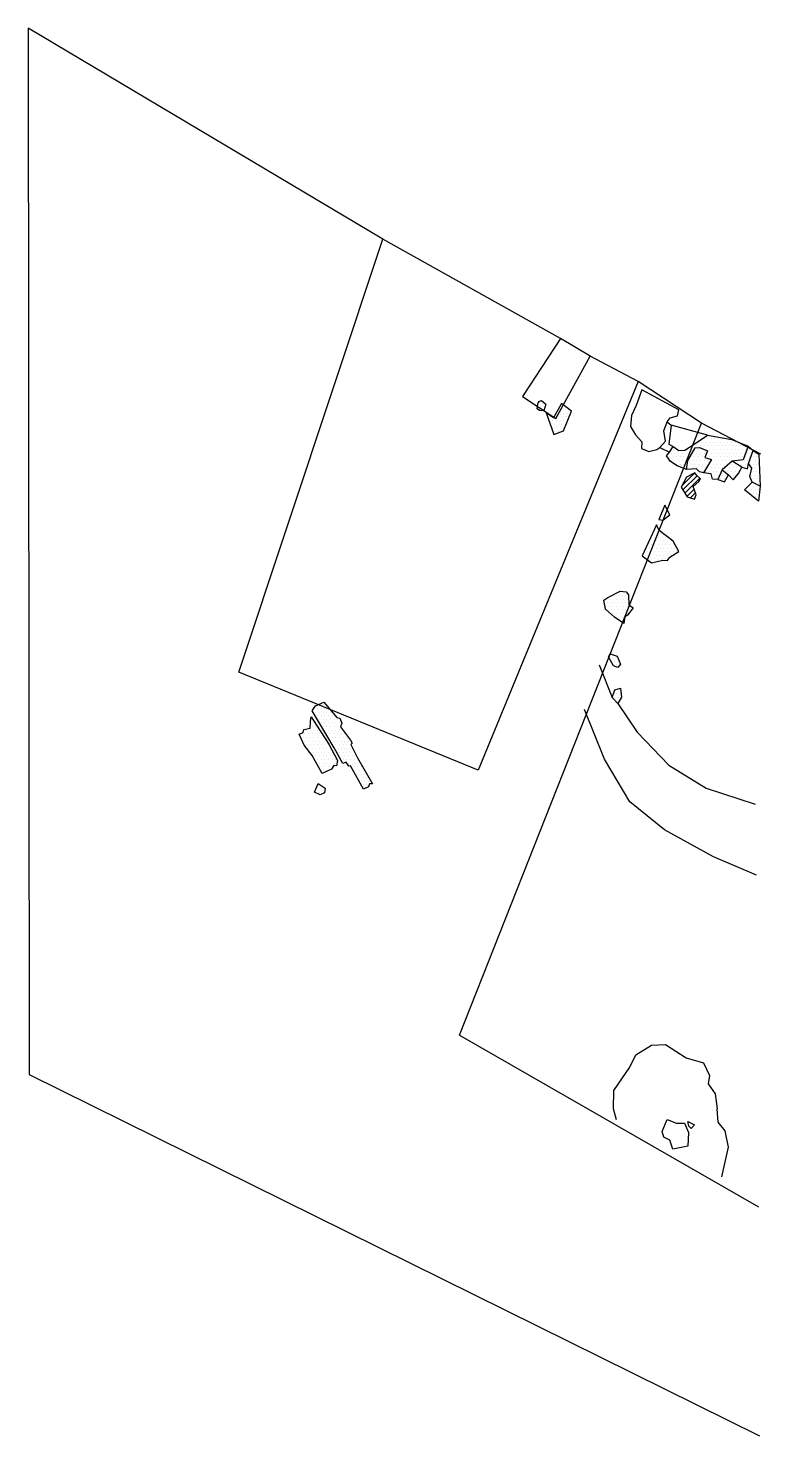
# Model space of a CAD drawing. Header units: metres. Extents: x -15.01 to -12.49, y -15.12 to -10.29.
import ezdxf

# ---------------------------------------------------------------- set-up
doc = ezdxf.new("R2010")
doc.units = ezdxf.units.M
doc.header["$LTSCALE"] = 25
doc.header["$MEASUREMENT"] = 0
doc.linetypes.add('STRICHPUNKTX2', pattern=[2, 1, -0.5, 0, -0.5])
doc.layers.get('0').update_dxf_attribs({"linetype": 'CONTINUOUS'})
for name, color, linetype in [('BEFUND', 1, 'CONTINUOUS'), ('FEUER', 1, 'CONTINUOUS'), ('GRABUNGSGRENZE', 3, 'STRICHPUNKTX2'), ('STEINE', 4, 'CONTINUOUS'), ('STEINESCHRAFF', 4, 'CONTINUOUS')]:
    doc.layers.add(name, color=color, linetype=linetype)

# ---------------------------------------------------------------- blocks, each defined once
blk = doc.blocks.new('*X1')
at = {"color": 0}
for p, q in [((-1325, -1157.5), (-1325, -1157.5)), ((-1325.625, -1158.75), (-1325.625, -1158.75)), ((-1325, -1160), (-1325, -1160)), ((-1324.375, -1158.75), (-1324.375, -1158.75)), ((-1323.75, -1160), (-1323.75, -1160)), ((-1321.25, -1162.5), (-1321.25, -1162.5)), ((-1320, -1162.5), (-1320, -1162.5)), ((-1319.375, -1161.25), (-1319.375, -1161.25)), ((-1318.75, -1160), (-1318.75, -1160)), ((-1318.75, -1162.5), (-1318.75, -1162.5)), ((-1318.125, -1161.25), (-1318.125, -1161.25)), ((-1317.5, -1160), (-1317.5, -1160)), ((-1317.5, -1162.5), (-1317.5, -1162.5)), ((-1316.875, -1158.75), (-1316.875, -1158.75)), ((-1316.875, -1161.25), (-1316.875, -1161.25)), ((-1316.25, -1160), (-1316.25, -1160)), ((-1316.25, -1162.5), (-1316.25, -1162.5)), ((-1315.625, -1161.25), (-1315.625, -1161.25)), ((-1321.875, -1163.75), (-1321.875, -1163.75)), ((-1321.25, -1165), (-1321.25, -1165)), ((-1320.625, -1163.75), (-1320.625, -1163.75)), ((-1320.625, -1166.25), (-1320.625, -1166.25)), ((-1320, -1165), (-1320, -1165)), ((-1320, -1167.5), (-1320, -1167.5)), ((-1319.375, -1163.75), (-1319.375, -1163.75)), ((-1319.375, -1166.25), (-1319.375, -1166.25)), ((-1318.75, -1165), (-1318.75, -1165)), ((-1318.75, -1167.5), (-1318.75, -1167.5)), ((-1318.125, -1163.75), (-1318.125, -1163.75)), ((-1318.125, -1166.25), (-1318.125, -1166.25)), ((-1317.5, -1165), (-1317.5, -1165)), ((-1317.5, -1167.5), (-1317.5, -1167.5)), ((-1316.875, -1163.75), (-1316.875, -1163.75)), ((-1316.875, -1166.25), (-1316.875, -1166.25)), ((-1316.25, -1165), (-1316.25, -1165)), ((-1315.625, -1163.75), (-1315.625, -1163.75)), ((-1272.5, -1172.5), (-1272.5, -1172.5)), ((-1271.25, -1172.5), (-1271.25, -1172.5)), ((-1270.625, -1171.25), (-1270.625, -1171.25)), ((-1270, -1172.5), (-1270, -1172.5)), ((-1269.375, -1171.25), (-1269.375, -1171.25)), ((-1268.75, -1170), (-1268.75, -1170)), ((-1268.75, -1172.5), (-1268.75, -1172.5)), ((-1268.125, -1171.25), (-1268.125, -1171.25)), ((-1267.5, -1170), (-1267.5, -1170)), ((-1267.5, -1172.5), (-1267.5, -1172.5)), ((-1266.875, -1171.25), (-1266.875, -1171.25)), ((-1266.25, -1170), (-1266.25, -1170)), ((-1266.25, -1172.5), (-1266.25, -1172.5)), ((-1265.625, -1171.25), (-1265.625, -1171.25)), ((-1265, -1170), (-1265, -1170)), ((-1265, -1172.5), (-1265, -1172.5)), ((-1264.375, -1171.25), (-1264.375, -1171.25)), ((-1263.75, -1170), (-1263.75, -1170)), ((-1263.75, -1172.5), (-1263.75, -1172.5)), ((-1263.125, -1171.25), (-1263.125, -1171.25)), ((-1262.5, -1170), (-1262.5, -1170)), ((-1262.5, -1172.5), (-1262.5, -1172.5)), ((-1261.875, -1171.25), (-1261.875, -1171.25)), ((-1261.25, -1170), (-1261.25, -1170)), ((-1261.25, -1172.5), (-1261.25, -1172.5)), ((-1260.625, -1171.25), (-1260.625, -1171.25)), ((-1260, -1172.5), (-1260, -1172.5)), ((-1259.375, -1171.25), (-1259.375, -1171.25)), ((-1258.75, -1172.5), (-1258.75, -1172.5)), ((-1258.125, -1171.25), (-1258.125, -1171.25)), ((-1257.5, -1172.5), (-1257.5, -1172.5)), ((-1256.25, -1172.5), (-1256.25, -1172.5)), ((-1255, -1172.5), (-1255, -1172.5)), ((-1280.625, -1176.25), (-1280.625, -1176.25)), ((-1280, -1175), (-1280, -1175)), ((-1280, -1177.5), (-1280, -1177.5)), ((-1279.375, -1173.75), (-1279.375, -1173.75)), ((-1279.375, -1176.25), (-1279.375, -1176.25)), ((-1278.75, -1175), (-1278.75, -1175)), ((-1278.75, -1177.5), (-1278.75, -1177.5)), ((-1278.125, -1173.75), (-1278.125, -1173.75)), ((-1278.125, -1176.25), (-1278.125, -1176.25)), ((-1277.5, -1175), (-1277.5, -1175)), ((-1277.5, -1177.5), (-1277.5, -1177.5)), ((-1276.875, -1176.25), (-1276.875, -1176.25)), ((-1276.25, -1175), (-1276.25, -1175)), ((-1276.25, -1177.5), (-1276.25, -1177.5)), ((-1275.625, -1176.25), (-1275.625, -1176.25)), ((-1275, -1175), (-1275, -1175)), ((-1275, -1177.5), (-1275, -1177.5)), ((-1274.375, -1173.75), (-1274.375, -1173.75)), ((-1274.375, -1176.25), (-1274.375, -1176.25)), ((-1273.75, -1175), (-1273.75, -1175)), ((-1273.75, -1177.5), (-1273.75, -1177.5)), ((-1273.125, -1173.75), (-1273.125, -1173.75)), ((-1273.125, -1176.25), (-1273.125, -1176.25)), ((-1272.5, -1175), (-1272.5, -1175)), ((-1272.5, -1177.5), (-1272.5, -1177.5)), ((-1271.875, -1173.75), (-1271.875, -1173.75)), ((-1271.875, -1176.25), (-1271.875, -1176.25)), ((-1271.25, -1175), (-1271.25, -1175)), ((-1271.25, -1177.5), (-1271.25, -1177.5)), ((-1270.625, -1173.75), (-1270.625, -1173.75)), ((-1270.625, -1176.25), (-1270.625, -1176.25)), ((-1270, -1175), (-1270, -1175)), ((-1270, -1177.5), (-1270, -1177.5)), ((-1269.375, -1173.75), (-1269.375, -1173.75)), ((-1269.375, -1176.25), (-1269.375, -1176.25)), ((-1268.75, -1175), (-1268.75, -1175)), ((-1268.75, -1177.5), (-1268.75, -1177.5)), ((-1268.125, -1173.75), (-1268.125, -1173.75)), ((-1268.125, -1176.25), (-1268.125, -1176.25)), ((-1267.5, -1175), (-1267.5, -1175)), ((-1267.5, -1177.5), (-1267.5, -1177.5)), ((-1266.875, -1173.75), (-1266.875, -1173.75)), ((-1266.875, -1176.25), (-1266.875, -1176.25)), ((-1266.25, -1175), (-1266.25, -1175)), ((-1266.25, -1177.5), (-1266.25, -1177.5)), ((-1265.625, -1173.75), (-1265.625, -1173.75)), ((-1265.625, -1176.25), (-1265.625, -1176.25)), ((-1265, -1175), (-1265, -1175)), ((-1265, -1177.5), (-1265, -1177.5)), ((-1264.375, -1173.75), (-1264.375, -1173.75)), ((-1264.375, -1176.25), (-1264.375, -1176.25)), ((-1263.75, -1175), (-1263.75, -1175)), ((-1263.75, -1177.5), (-1263.75, -1177.5)), ((-1263.125, -1173.75), (-1263.125, -1173.75)), ((-1263.125, -1176.25), (-1263.125, -1176.25)), ((-1262.5, -1175), (-1262.5, -1175)), ((-1262.5, -1177.5), (-1262.5, -1177.5)), ((-1261.875, -1173.75), (-1261.875, -1173.75)), ((-1261.875, -1176.25), (-1261.875, -1176.25)), ((-1261.25, -1175), (-1261.25, -1175)), ((-1261.25, -1177.5), (-1261.25, -1177.5)), ((-1260.625, -1173.75), (-1260.625, -1173.75)), ((-1260.625, -1176.25), (-1260.625, -1176.25)), ((-1260, -1175), (-1260, -1175)), ((-1260, -1177.5), (-1260, -1177.5)), ((-1259.375, -1173.75), (-1259.375, -1173.75)), ((-1259.375, -1176.25), (-1259.375, -1176.25)), ((-1258.75, -1175), (-1258.75, -1175)), ((-1258.75, -1177.5), (-1258.75, -1177.5)), ((-1258.125, -1173.75), (-1258.125, -1173.75)), ((-1258.125, -1176.25), (-1258.125, -1176.25)), ((-1257.5, -1175), (-1257.5, -1175)), ((-1257.5, -1177.5), (-1257.5, -1177.5)), ((-1256.875, -1173.75), (-1256.875, -1173.75)), ((-1256.875, -1176.25), (-1256.875, -1176.25)), ((-1256.25, -1175), (-1256.25, -1175)), ((-1256.25, -1177.5), (-1256.25, -1177.5)), ((-1255.625, -1173.75), (-1255.625, -1173.75)), ((-1255.625, -1176.25), (-1255.625, -1176.25)), ((-1255, -1175), (-1255, -1175)), ((-1255, -1177.5), (-1255, -1177.5)), ((-1254.375, -1173.75), (-1254.375, -1173.75)), ((-1254.375, -1176.25), (-1254.375, -1176.25)), ((-1253.75, -1175), (-1253.75, -1175)), ((-1253.75, -1177.5), (-1253.75, -1177.5)), ((-1253.125, -1173.75), (-1253.125, -1173.75)), ((-1253.125, -1176.25), (-1253.125, -1176.25)), ((-1252.5, -1175), (-1252.5, -1175)), ((-1252.5, -1177.5), (-1252.5, -1177.5)), ((-1251.875, -1176.25), (-1251.875, -1176.25)), ((-1251.25, -1175), (-1251.25, -1175)), ((-1251.25, -1177.5), (-1251.25, -1177.5)), ((-1250.625, -1176.25), (-1250.625, -1176.25)), ((-1250, -1177.5), (-1250, -1177.5)), ((-1278.125, -1178.75), (-1278.125, -1178.75)), ((-1276.875, -1178.75), (-1276.875, -1178.75)), ((-1275.625, -1178.75), (-1275.625, -1178.75)), ((-1275, -1180), (-1275, -1180)), ((-1274.375, -1178.75), (-1274.375, -1178.75)), ((-1273.75, -1180), (-1273.75, -1180)), ((-1273.125, -1178.75), (-1273.125, -1178.75)), ((-1272.5, -1180), (-1272.5, -1180)), ((-1271.875, -1178.75), (-1271.875, -1178.75)), ((-1271.25, -1180), (-1271.25, -1180)), ((-1270.625, -1178.75), (-1270.625, -1178.75)), ((-1270, -1180), (-1270, -1180)), ((-1269.375, -1178.75), (-1269.375, -1178.75)), ((-1269.375, -1181.25), (-1269.375, -1181.25)), ((-1268.75, -1180), (-1268.75, -1180)), ((-1268.125, -1178.75), (-1268.125, -1178.75)), ((-1268.125, -1181.25), (-1268.125, -1181.25)), ((-1267.5, -1180), (-1267.5, -1180)), ((-1266.875, -1178.75), (-1266.875, -1178.75)), ((-1266.875, -1181.25), (-1266.875, -1181.25)), ((-1266.25, -1180), (-1266.25, -1180)), ((-1265.625, -1178.75), (-1265.625, -1178.75)), ((-1265.625, -1181.25), (-1265.625, -1181.25)), ((-1265, -1180), (-1265, -1180)), ((-1265, -1182.5), (-1265, -1182.5)), ((-1264.375, -1178.75), (-1264.375, -1178.75)), ((-1264.375, -1181.25), (-1264.375, -1181.25)), ((-1263.75, -1180), (-1263.75, -1180)), ((-1263.75, -1182.5), (-1263.75, -1182.5)), ((-1263.125, -1178.75), (-1263.125, -1178.75)), ((-1263.125, -1181.25), (-1263.125, -1181.25)), ((-1262.5, -1180), (-1262.5, -1180)), ((-1262.5, -1182.5), (-1262.5, -1182.5)), ((-1261.875, -1178.75), (-1261.875, -1178.75)), ((-1261.875, -1181.25), (-1261.875, -1181.25)), ((-1261.25, -1180), (-1261.25, -1180)), ((-1261.25, -1182.5), (-1261.25, -1182.5)), ((-1260.625, -1178.75), (-1260.625, -1178.75)), ((-1260.625, -1181.25), (-1260.625, -1181.25)), ((-1260, -1180), (-1260, -1180)), ((-1260, -1182.5), (-1260, -1182.5)), ((-1259.375, -1178.75), (-1259.375, -1178.75)), ((-1259.375, -1181.25), (-1259.375, -1181.25)), ((-1258.75, -1180), (-1258.75, -1180)), ((-1258.75, -1182.5), (-1258.75, -1182.5)), ((-1258.125, -1178.75), (-1258.125, -1178.75)), ((-1258.125, -1181.25), (-1258.125, -1181.25)), ((-1257.5, -1180), (-1257.5, -1180)), ((-1257.5, -1182.5), (-1257.5, -1182.5)), ((-1256.875, -1178.75), (-1256.875, -1178.75)), ((-1256.875, -1181.25), (-1256.875, -1181.25)), ((-1256.25, -1180), (-1256.25, -1180)), ((-1255.625, -1178.75), (-1255.625, -1178.75)), ((-1254.375, -1178.75), (-1254.375, -1178.75)), ((-1253.75, -1180), (-1253.75, -1180)), ((-1253.125, -1178.75), (-1253.125, -1178.75)), ((-1252.5, -1182.5), (-1252.5, -1182.5)), ((-1251.875, -1178.75), (-1251.875, -1178.75)), ((-1251.875, -1181.25), (-1251.875, -1181.25)), ((-1251.25, -1180), (-1251.25, -1180)), ((-1251.25, -1182.5), (-1251.25, -1182.5)), ((-1250.625, -1178.75), (-1250.625, -1178.75)), ((-1250.625, -1181.25), (-1250.625, -1181.25)), ((-1250, -1180), (-1250, -1180)), ((-1250, -1182.5), (-1250, -1182.5)), ((-1265.625, -1183.75), (-1265.625, -1183.75)), ((-1264.375, -1183.75), (-1264.375, -1183.75)), ((-1263.125, -1183.75), (-1263.125, -1183.75)), ((-1261.875, -1183.75), (-1261.875, -1183.75)), ((-1253.125, -1186.25), (-1253.125, -1186.25)), ((-1251.875, -1183.75), (-1251.875, -1183.75)), ((-1251.875, -1186.25), (-1251.875, -1186.25)), ((-1251.25, -1185), (-1251.25, -1185)), ((-1250.625, -1183.75), (-1250.625, -1183.75)), ((-1250.625, -1186.25), (-1250.625, -1186.25)), ((-1250, -1185), (-1250, -1185)), ((-1253.75, -1187.5), (-1253.75, -1187.5)), ((-1253.125, -1188.75), (-1253.125, -1188.75)), ((-1252.5, -1187.5), (-1252.5, -1187.5)), ((-1251.875, -1188.75), (-1251.875, -1188.75)), ((-1251.25, -1187.5), (-1251.25, -1187.5)), ((-1251.25, -1190), (-1251.25, -1190)), ((-1250.625, -1188.75), (-1250.625, -1188.75)), ((-1250, -1187.5), (-1250, -1187.5)), ((-1250, -1190), (-1250, -1190)), ((-1283.125, -1196.25), (-1283.125, -1196.25)), ((-1282.5, -1195), (-1282.5, -1195)), ((-1281.875, -1193.75), (-1281.875, -1193.75)), ((-1281.875, -1196.25), (-1281.875, -1196.25)), ((-1281.25, -1195), (-1281.25, -1195)), ((-1280.625, -1196.25), (-1280.625, -1196.25)), ((-1285.625, -1201.25), (-1285.625, -1201.25)), ((-1285, -1200), (-1285, -1200)), ((-1284.375, -1201.25), (-1284.375, -1201.25)), ((-1283.75, -1197.5), (-1283.75, -1197.5)), ((-1282.5, -1197.5), (-1282.5, -1197.5)), ((-1288.125, -1206.25), (-1288.125, -1206.25)), ((-1287.5, -1205), (-1287.5, -1205)), ((-1286.875, -1203.75), (-1286.875, -1203.75)), ((-1286.875, -1206.25), (-1286.875, -1206.25)), ((-1286.25, -1202.5), (-1286.25, -1202.5)), ((-1286.25, -1205), (-1286.25, -1205)), ((-1285.625, -1203.75), (-1285.625, -1203.75)), ((-1285.625, -1206.25), (-1285.625, -1206.25)), ((-1285, -1202.5), (-1285, -1202.5)), ((-1285, -1205), (-1285, -1205)), ((-1284.375, -1203.75), (-1284.375, -1203.75)), ((-1284.375, -1206.25), (-1284.375, -1206.25)), ((-1283.75, -1202.5), (-1283.75, -1202.5)), ((-1283.75, -1205), (-1283.75, -1205)), ((-1283.125, -1203.75), (-1283.125, -1203.75)), ((-1283.125, -1206.25), (-1283.125, -1206.25)), ((-1282.5, -1205), (-1282.5, -1205)), ((-1281.875, -1203.75), (-1281.875, -1203.75)), ((-1281.875, -1206.25), (-1281.875, -1206.25)), ((-1281.25, -1205), (-1281.25, -1205)), ((-1280.625, -1206.25), (-1280.625, -1206.25)), ((-1280, -1205), (-1280, -1205)), ((-1279.375, -1206.25), (-1279.375, -1206.25)), ((-1288.75, -1210), (-1288.75, -1210)), ((-1288.125, -1208.75), (-1288.125, -1208.75)), ((-1288.125, -1211.25), (-1288.125, -1211.25)), ((-1287.5, -1207.5), (-1287.5, -1207.5)), ((-1287.5, -1210), (-1287.5, -1210)), ((-1286.875, -1208.75), (-1286.875, -1208.75)), ((-1286.875, -1211.25), (-1286.875, -1211.25)), ((-1286.25, -1207.5), (-1286.25, -1207.5)), ((-1286.25, -1210), (-1286.25, -1210)), ((-1285.625, -1208.75), (-1285.625, -1208.75)), ((-1285.625, -1211.25), (-1285.625, -1211.25)), ((-1285, -1207.5), (-1285, -1207.5)), ((-1285, -1210), (-1285, -1210)), ((-1284.375, -1208.75), (-1284.375, -1208.75)), ((-1284.375, -1211.25), (-1284.375, -1211.25)), ((-1283.75, -1207.5), (-1283.75, -1207.5)), ((-1283.75, -1210), (-1283.75, -1210)), ((-1283.125, -1208.75), (-1283.125, -1208.75)), ((-1283.125, -1211.25), (-1283.125, -1211.25)), ((-1282.5, -1207.5), (-1282.5, -1207.5)), ((-1282.5, -1210), (-1282.5, -1210)), ((-1281.875, -1208.75), (-1281.875, -1208.75)), ((-1281.875, -1211.25), (-1281.875, -1211.25)), ((-1281.25, -1207.5), (-1281.25, -1207.5)), ((-1281.25, -1210), (-1281.25, -1210)), ((-1280.625, -1208.75), (-1280.625, -1208.75)), ((-1280, -1207.5), (-1280, -1207.5)), ((-1280, -1210), (-1280, -1210)), ((-1279.375, -1208.75), (-1279.375, -1208.75)), ((-1278.75, -1207.5), (-1278.75, -1207.5)), ((-1278.125, -1208.75), (-1278.125, -1208.75)), ((-1286.25, -1212.5), (-1286.25, -1212.5)), ((-1302.5, -1225), (-1302.5, -1225)), ((-1301.25, -1225), (-1301.25, -1225)), ((-1300, -1225), (-1300, -1225)), ((-1299.375, -1223.75), (-1299.375, -1223.75)), ((-1298.75, -1225), (-1298.75, -1225)), ((-1298.125, -1223.75), (-1298.125, -1223.75)), ((-1297.5, -1222.5), (-1297.5, -1222.5)), ((-1297.5, -1225), (-1297.5, -1225)), ((-1296.875, -1223.75), (-1296.875, -1223.75)), ((-1296.25, -1222.5), (-1296.25, -1222.5)), ((-1296.25, -1225), (-1296.25, -1225)), ((-1295.625, -1223.75), (-1295.625, -1223.75)), ((-1295, -1225), (-1295, -1225)), ((-1302.5, -1227.5), (-1302.5, -1227.5)), ((-1301.875, -1226.25), (-1301.875, -1226.25)), ((-1301.875, -1228.75), (-1301.875, -1228.75)), ((-1301.25, -1227.5), (-1301.25, -1227.5)), ((-1300.625, -1226.25), (-1300.625, -1226.25)), ((-1300.625, -1228.75), (-1300.625, -1228.75)), ((-1300, -1227.5), (-1300, -1227.5)), ((-1300, -1230), (-1300, -1230)), ((-1299.375, -1226.25), (-1299.375, -1226.25)), ((-1299.375, -1228.75), (-1299.375, -1228.75)), ((-1298.75, -1227.5), (-1298.75, -1227.5)), ((-1298.75, -1230), (-1298.75, -1230)), ((-1298.125, -1226.25), (-1298.125, -1226.25)), ((-1298.125, -1228.75), (-1298.125, -1228.75)), ((-1297.5, -1227.5), (-1297.5, -1227.5)), ((-1297.5, -1230), (-1297.5, -1230)), ((-1296.875, -1226.25), (-1296.875, -1226.25)), ((-1296.875, -1228.75), (-1296.875, -1228.75)), ((-1296.25, -1227.5), (-1296.25, -1227.5)), ((-1296.25, -1230), (-1296.25, -1230)), ((-1295.625, -1226.25), (-1295.625, -1226.25)), ((-1295.625, -1228.75), (-1295.625, -1228.75)), ((-1295, -1227.5), (-1295, -1227.5)), ((-1295, -1230), (-1295, -1230)), ((-1294.375, -1228.75), (-1294.375, -1228.75)), ((-1299.375, -1231.25), (-1299.375, -1231.25)), ((-1298.125, -1231.25), (-1298.125, -1231.25)), ((-1297.5, -1232.5), (-1297.5, -1232.5)), ((-1296.875, -1231.25), (-1296.875, -1231.25)), ((-1296.25, -1232.5), (-1296.25, -1232.5)), ((-1301.25, -1245), (-1301.25, -1245)), ((-1300, -1245), (-1300, -1245)), ((-1298.75, -1245), (-1298.75, -1245)), ((-1300.625, -1246.25), (-1300.625, -1246.25)), ((-1300, -1247.5), (-1300, -1247.5)), ((-1299.375, -1246.25), (-1299.375, -1246.25)), ((-1298.75, -1247.5), (-1298.75, -1247.5)), ((-1298.125, -1246.25), (-1298.125, -1246.25)), ((-1299.375, -1258.75), (-1299.375, -1258.75)), ((-1298.75, -1257.5), (-1298.75, -1257.5)), ((-1298.125, -1256.25), (-1298.125, -1256.25)), ((-1298.125, -1258.75), (-1298.125, -1258.75)), ((-1297.5, -1257.5), (-1297.5, -1257.5)), ((-1402.5, -1262.5), (-1402.5, -1262.5)), ((-1401.875, -1263.75), (-1401.875, -1263.75)), ((-1401.25, -1262.5), (-1401.25, -1262.5)), ((-1400.625, -1261.25), (-1400.625, -1261.25)), ((-1400.625, -1263.75), (-1400.625, -1263.75)), ((-1400, -1262.5), (-1400, -1262.5)), ((-1399.375, -1261.25), (-1399.375, -1261.25)), ((-1399.375, -1263.75), (-1399.375, -1263.75)), ((-1398.75, -1262.5), (-1398.75, -1262.5)), ((-1398.125, -1263.75), (-1398.125, -1263.75)), ((-1397.5, -1262.5), (-1397.5, -1262.5)), ((-1396.875, -1263.75), (-1396.875, -1263.75)), ((-1298.75, -1260), (-1298.75, -1260)), ((-1403.125, -1266.25), (-1403.125, -1266.25)), ((-1403.125, -1268.75), (-1403.125, -1268.75)), ((-1402.5, -1267.5), (-1402.5, -1267.5)), ((-1401.875, -1268.75), (-1401.875, -1268.75)), ((-1401.25, -1265), (-1401.25, -1265)), ((-1400.625, -1266.25), (-1400.625, -1266.25)), ((-1400, -1265), (-1400, -1265)), ((-1400, -1267.5), (-1400, -1267.5)), ((-1399.375, -1266.25), (-1399.375, -1266.25)), ((-1399.375, -1268.75), (-1399.375, -1268.75)), ((-1398.75, -1265), (-1398.75, -1265)), ((-1398.75, -1267.5), (-1398.75, -1267.5)), ((-1398.125, -1266.25), (-1398.125, -1266.25)), ((-1398.125, -1268.75), (-1398.125, -1268.75)), ((-1397.5, -1265), (-1397.5, -1265)), ((-1397.5, -1267.5), (-1397.5, -1267.5)), ((-1396.875, -1266.25), (-1396.875, -1266.25)), ((-1396.875, -1268.75), (-1396.875, -1268.75)), ((-1396.25, -1265), (-1396.25, -1265)), ((-1396.25, -1267.5), (-1396.25, -1267.5)), ((-1395.625, -1266.25), (-1395.625, -1266.25)), ((-1395.625, -1268.75), (-1395.625, -1268.75)), ((-1395, -1267.5), (-1395, -1267.5)), ((-1394.375, -1266.25), (-1394.375, -1266.25)), ((-1394.375, -1268.75), (-1394.375, -1268.75)), ((-1393.75, -1267.5), (-1393.75, -1267.5)), ((-1406.875, -1271.25), (-1406.875, -1271.25)), ((-1406.25, -1272.5), (-1406.25, -1272.5)), ((-1405.625, -1271.25), (-1405.625, -1271.25)), ((-1405.625, -1273.75), (-1405.625, -1273.75)), ((-1405, -1270), (-1405, -1270)), ((-1405, -1272.5), (-1405, -1272.5)), ((-1404.375, -1271.25), (-1404.375, -1271.25)), ((-1404.375, -1273.75), (-1404.375, -1273.75)), ((-1403.75, -1270), (-1403.75, -1270)), ((-1403.75, -1272.5), (-1403.75, -1272.5)), ((-1403.125, -1271.25), (-1403.125, -1271.25)), ((-1403.125, -1273.75), (-1403.125, -1273.75)), ((-1402.5, -1270), (-1402.5, -1270)), ((-1402.5, -1272.5), (-1402.5, -1272.5)), ((-1401.875, -1271.25), (-1401.875, -1271.25)), ((-1401.875, -1273.75), (-1401.875, -1273.75)), ((-1401.25, -1270), (-1401.25, -1270)), ((-1401.25, -1272.5), (-1401.25, -1272.5)), ((-1400.625, -1271.25), (-1400.625, -1271.25)), ((-1400.625, -1273.75), (-1400.625, -1273.75)), ((-1400, -1272.5), (-1400, -1272.5)), ((-1399.375, -1273.75), (-1399.375, -1273.75)), ((-1398.75, -1270), (-1398.75, -1270)), ((-1398.125, -1271.25), (-1398.125, -1271.25)), ((-1398.125, -1273.75), (-1398.125, -1273.75)), ((-1397.5, -1270), (-1397.5, -1270)), ((-1397.5, -1272.5), (-1397.5, -1272.5)), ((-1396.875, -1271.25), (-1396.875, -1271.25)), ((-1396.875, -1273.75), (-1396.875, -1273.75)), ((-1396.25, -1270), (-1396.25, -1270)), ((-1396.25, -1272.5), (-1396.25, -1272.5)), ((-1395.625, -1271.25), (-1395.625, -1271.25)), ((-1395.625, -1273.75), (-1395.625, -1273.75)), ((-1395, -1270), (-1395, -1270)), ((-1395, -1272.5), (-1395, -1272.5)), ((-1394.375, -1271.25), (-1394.375, -1271.25)), ((-1394.375, -1273.75), (-1394.375, -1273.75)), ((-1393.75, -1270), (-1393.75, -1270)), ((-1393.75, -1272.5), (-1393.75, -1272.5)), ((-1393.125, -1271.25), (-1393.125, -1271.25)), ((-1393.125, -1273.75), (-1393.125, -1273.75)), ((-1392.5, -1272.5), (-1392.5, -1272.5)), ((-1391.875, -1271.25), (-1391.875, -1271.25)), ((-1391.875, -1273.75), (-1391.875, -1273.75)), ((-1391.25, -1272.5), (-1391.25, -1272.5)), ((-1390.625, -1273.75), (-1390.625, -1273.75)), ((-1405, -1275), (-1405, -1275)), ((-1404.375, -1276.25), (-1404.375, -1276.25)), ((-1403.75, -1275), (-1403.75, -1275)), ((-1403.75, -1277.5), (-1403.75, -1277.5)), ((-1403.125, -1276.25), (-1403.125, -1276.25)), ((-1402.5, -1275), (-1402.5, -1275)), ((-1402.5, -1277.5), (-1402.5, -1277.5)), ((-1401.875, -1276.25), (-1401.875, -1276.25)), ((-1401.875, -1278.75), (-1401.875, -1278.75)), ((-1401.25, -1275), (-1401.25, -1275)), ((-1401.25, -1277.5), (-1401.25, -1277.5)), ((-1400.625, -1276.25), (-1400.625, -1276.25)), ((-1400.625, -1278.75), (-1400.625, -1278.75)), ((-1400, -1275), (-1400, -1275)), ((-1400, -1277.5), (-1400, -1277.5)), ((-1399.375, -1276.25), (-1399.375, -1276.25)), ((-1399.375, -1278.75), (-1399.375, -1278.75)), ((-1398.75, -1275), (-1398.75, -1275)), ((-1398.75, -1277.5), (-1398.75, -1277.5)), ((-1398.125, -1276.25), (-1398.125, -1276.25)), ((-1398.125, -1278.75), (-1398.125, -1278.75)), ((-1397.5, -1275), (-1397.5, -1275)), ((-1397.5, -1277.5), (-1397.5, -1277.5)), ((-1396.875, -1276.25), (-1396.875, -1276.25)), ((-1396.875, -1278.75), (-1396.875, -1278.75)), ((-1396.25, -1277.5), (-1396.25, -1277.5)), ((-1395.625, -1278.75), (-1395.625, -1278.75)), ((-1395, -1275), (-1395, -1275)), ((-1394.375, -1276.25), (-1394.375, -1276.25)), ((-1393.75, -1275), (-1393.75, -1275)), ((-1393.75, -1277.5), (-1393.75, -1277.5)), ((-1393.125, -1276.25), (-1393.125, -1276.25)), ((-1393.125, -1278.75), (-1393.125, -1278.75)), ((-1392.5, -1275), (-1392.5, -1275)), ((-1392.5, -1277.5), (-1392.5, -1277.5)), ((-1391.875, -1276.25), (-1391.875, -1276.25)), ((-1391.875, -1278.75), (-1391.875, -1278.75)), ((-1391.25, -1275), (-1391.25, -1275)), ((-1391.25, -1277.5), (-1391.25, -1277.5)), ((-1390.625, -1276.25), (-1390.625, -1276.25)), ((-1390.625, -1278.75), (-1390.625, -1278.75)), ((-1390, -1275), (-1390, -1275)), ((-1390, -1277.5), (-1390, -1277.5)), ((-1389.375, -1276.25), (-1389.375, -1276.25)), ((-1389.375, -1278.75), (-1389.375, -1278.75)), ((-1388.75, -1277.5), (-1388.75, -1277.5)), ((-1388.125, -1278.75), (-1388.125, -1278.75)), ((-1401.25, -1280), (-1401.25, -1280)), ((-1400.625, -1281.25), (-1400.625, -1281.25)), ((-1400, -1280), (-1400, -1280)), ((-1400, -1282.5), (-1400, -1282.5)), ((-1399.375, -1281.25), (-1399.375, -1281.25)), ((-1399.375, -1283.75), (-1399.375, -1283.75)), ((-1398.75, -1280), (-1398.75, -1280)), ((-1398.75, -1282.5), (-1398.75, -1282.5)), ((-1398.125, -1281.25), (-1398.125, -1281.25)), ((-1398.125, -1283.75), (-1398.125, -1283.75)), ((-1397.5, -1280), (-1397.5, -1280)), ((-1397.5, -1282.5), (-1397.5, -1282.5)), ((-1396.875, -1281.25), (-1396.875, -1281.25)), ((-1396.25, -1280), (-1396.25, -1280)), ((-1396.25, -1282.5), (-1396.25, -1282.5)), ((-1395.625, -1281.25), (-1395.625, -1281.25)), ((-1395, -1280), (-1395, -1280)), ((-1392.5, -1280), (-1392.5, -1280)), ((-1391.25, -1280), (-1391.25, -1280)), ((-1390.625, -1281.25), (-1390.625, -1281.25)), ((-1390, -1280), (-1390, -1280)), ((-1389.375, -1281.25), (-1389.375, -1281.25)), ((-1388.75, -1280), (-1388.75, -1280)), ((-1388.75, -1282.5), (-1388.75, -1282.5)), ((-1388.125, -1281.25), (-1388.125, -1281.25)), ((-1388.125, -1283.75), (-1388.125, -1283.75)), ((-1387.5, -1280), (-1387.5, -1280)), ((-1387.5, -1282.5), (-1387.5, -1282.5)), ((-1386.875, -1281.25), (-1386.875, -1281.25)), ((-1386.875, -1283.75), (-1386.875, -1283.75)), ((-1386.25, -1282.5), (-1386.25, -1282.5)), ((-1385.625, -1283.75), (-1385.625, -1283.75)), ((-1400.625, -1288.75), (-1400.625, -1288.75)), ((-1387.5, -1285), (-1387.5, -1285)), ((-1386.875, -1286.25), (-1386.875, -1286.25)), ((-1386.25, -1285), (-1386.25, -1285)), ((-1386.25, -1287.5), (-1386.25, -1287.5)), ((-1385.625, -1286.25), (-1385.625, -1286.25)), ((-1385.625, -1288.75), (-1385.625, -1288.75)), ((-1385, -1285), (-1385, -1285)), ((-1385, -1287.5), (-1385, -1287.5)), ((-1384.375, -1286.25), (-1384.375, -1286.25)), ((-1384.375, -1288.75), (-1384.375, -1288.75)), ((-1383.75, -1287.5), (-1383.75, -1287.5)), ((-1401.875, -1291.25), (-1401.875, -1291.25)), ((-1401.25, -1290), (-1401.25, -1290)), ((-1400.625, -1291.25), (-1400.625, -1291.25)), ((-1400, -1290), (-1400, -1290)), ((-1399.375, -1291.25), (-1399.375, -1291.25)), ((-1398.75, -1290), (-1398.75, -1290))]:
    blk.add_line(p, q, dxfattribs=at)
blk = doc.blocks.new('*X2')
at = {"color": 0}
for p, q in [((-1276.26, -1186.1), (-1271.92, -1181.77)), ((-1275.98, -1187.59), (-1271.15, -1182.76)), ((-1275.31, -1188.69), (-1270.18, -1183.56)), ((-1274.64, -1189.79), (-1272.13, -1187.28)), ((-1273.39, -1190.3), (-1271.67, -1188.59)), ((-1272.05, -1190.73), (-1271.99, -1190.68))]:
    blk.add_line(p, q, dxfattribs=at)

msp = doc.modelspace()

# ---------------------------------------------------------------- linework, layer by layer
at = {"layer": 'BEFUND'}
for points in [[(-13.0473, -12.476), (-13.0021, -12.5876)], [(-12.5079, -13.1973), (-12.6551, -13.1339), (-12.8225, -13.0419), (-12.9421, -12.9449), (-13.029, -12.7995), (-13.0969, -12.6287)], [(-12.9828, -12.6085), (-12.9162, -12.7065), (-12.8084, -12.8198), (-12.6801, -12.899), (-12.5126, -12.9538)], [(-12.9976, -13.9977), (-12.9973, -13.9347), (-12.9422, -13.8548), (-12.9217, -13.8126), (-12.8676, -13.7801), (-12.8192, -13.7771), (-12.7485, -13.8231), (-12.6894, -13.84), (-12.6691, -13.8839), (-12.6737, -13.9129), (-12.6488, -13.9466), (-12.6429, -13.9986)], [(-12.9874, -14.0354), (-12.9976, -13.9977)], [(-12.6038, -14.1298), (-12.615, -14.0737), (-12.6389, -14.0435), (-12.6429, -13.9986)], [(-12.6259, -14.2308), (-12.6038, -14.1298)]]:
    msp.add_lwpolyline(points, dxfattribs=at)
at = {"layer": 'GRABUNGSGRENZE', "flags": 128}
for points in [[(-12.4927, -11.7534), (-12.6963, -11.6466), (-12.9131, -11.5036), (-13.078, -11.4172), (-13.1793, -11.3564), (-13.7886, -11.0155), (-15.005, -10.2924), (-15.0021, -13.8803)], [(-12.9131, -11.5036), (-13.4616, -12.837), (-14.2823, -12.5013), (-13.7886, -11.0155)], [(-13.1793, -11.3564), (-13.3101, -11.5554), (-13.1961, -11.6305), (-13.078, -11.4172)], [(-13.5258, -13.7458), (-12.6963, -11.6466)]]:
    msp.add_lwpolyline(points, dxfattribs=at)
at = {"layer": 'GRABUNGSGRENZE'}
for points in [[(-13.5258, -13.7458), (-12.5004, -14.3341)], [(-15.0021, -13.8803), (-12.4978, -15.1195)]]:
    msp.add_lwpolyline(points, dxfattribs=at)
at = {"layer": 'STEINE'}
for points in [[(-12.7742, -11.6016), (-12.8159, -11.5781), (-12.9004, -11.5331), (-12.9199, -11.5866), (-12.9357, -11.6207), (-12.9393, -11.6589), (-12.9221, -11.687), (-12.9007, -11.7115), (-12.9018, -11.7334), (-12.8768, -11.7441), (-12.8498, -11.737), (-12.8391, -11.7299), (-12.8192, -11.7086), (-12.8252, -11.6729), (-12.8135, -11.6428), (-12.8038, -11.6281), (-12.7788, -11.6215), (-12.7742, -11.6016)], [(-13.2602, -11.5977), (-13.2571, -11.5804), (-13.2541, -11.5728), (-13.2444, -11.5697), (-13.2301, -11.582), (-13.2373, -11.6044), (-13.2521, -11.6039), (-13.2602, -11.5977)], [(-13.2541, -11.5728), (-13.2541, -11.5728), (-13.2541, -11.5728), (-13.2541, -11.5728)], [(-13.2028, -11.686), (-13.1697, -11.6733), (-13.1425, -11.6061), (-13.1766, -11.58), (-13.2032, -11.6284), (-13.2292, -11.611), (-13.2028, -11.686)], [(-12.8135, -11.6428), (-12.7997, -11.6536)], [(-12.676, -11.6879), (-12.7997, -11.6536), (-12.808, -11.7188), (-12.7937, -11.7274), (-12.7744, -11.7402), (-12.7535, -11.7397), (-12.7209, -11.7184), (-12.676, -11.6879)], [(-12.8391, -11.7299), (-12.806, -11.7468), (-12.7937, -11.7274)], [(-12.5365, -11.7259), (-12.5528, -11.7722), (-12.5905, -11.7772), (-12.6252, -11.8067), (-12.6401, -11.8403), (-12.6584, -11.8393), (-12.6635, -11.8204), (-12.6889, -11.8173)], [(-12.676, -11.6879), (-12.5919, -11.7033), (-12.5365, -11.7259)], [(-12.5365, -11.7259), (-12.5186, -11.7412)], [(-12.748, -11.8055), (-12.7801, -11.7932), (-12.8025, -11.7789), (-12.8162, -11.7585), (-12.806, -11.7468)], [(-12.6889, -11.8173), (-12.7027, -11.8137), (-12.7129, -11.804), (-12.748, -11.8055), (-12.7429, -11.7744), (-12.7178, -11.7311), (-12.7031, -11.7302), (-12.6756, -11.7419), (-12.6843, -11.7648), (-12.6614, -11.772), (-12.6889, -11.8173)], [(-12.6252, -11.8067), (-12.6039, -11.8246), (-12.5871, -11.8414), (-12.5692, -11.819), (-12.5626, -11.8073), (-12.5575, -11.7977), (-12.5905, -11.7772)], [(-12.4954, -11.863), (-12.5224, -11.8497), (-12.53, -11.8298), (-12.5233, -11.8008), (-12.5345, -11.7855), (-12.5186, -11.7412), (-12.4993, -11.7529), (-12.4954, -11.863)], [(-12.7195, -11.8172), (-12.7476, -11.832), (-12.7655, -11.8666), (-12.7456, -11.8992), (-12.7202, -11.9074), (-12.7146, -11.8922), (-12.7242, -11.8646), (-12.7053, -11.8473), (-12.6992, -11.8377), (-12.7124, -11.8269), (-12.7195, -11.8172)], [(-12.6401, -11.8403), (-12.6172, -11.848), (-12.6039, -11.8246)], [(-12.5575, -11.7977), (-12.5381, -11.8033), (-12.5345, -11.7855)], [(-12.4954, -11.863), (-12.5006, -11.9149), (-12.5489, -11.8751), (-12.5224, -11.8497)], [(-12.8421, -11.9775), (-12.8283, -11.9801), (-12.8043, -11.9618), (-12.8216, -11.9276), (-12.8421, -11.9775)], [(-12.8999, -12.1017), (-12.8673, -12.1263), (-12.8291, -12.1172), (-12.8123, -12.1182), (-12.8051, -12.1065), (-12.774, -12.0872), (-12.7933, -12.051), (-12.8416, -12.0152), (-12.8503, -11.9953), (-12.8999, -12.1017)], [(-12.9624, -12.334), (-12.995, -12.312), (-13.0255, -12.2849), (-13.0311, -12.2544), (-13.0173, -12.2442), (-12.9755, -12.2234), (-12.9546, -12.2255), (-12.947, -12.2357), (-12.9455, -12.2698), (-12.9302, -12.28), (-12.9496, -12.3055), (-12.9588, -12.3116), (-12.9624, -12.334)], [(-12.9983, -12.4791), (-13.0146, -12.448), (-13.0095, -12.4383), (-12.985, -12.446), (-12.9744, -12.4735), (-12.9826, -12.4847), (-12.9983, -12.4791)], [(-12.9828, -12.6085), (-13.0021, -12.5876), (-12.9929, -12.5611), (-12.974, -12.5561), (-12.9705, -12.5867), (-12.9828, -12.6085)], [(-13.8555, -12.9015), (-13.8992, -12.8214), (-13.9058, -12.823), (-13.915, -12.8092), (-13.9262, -12.8138), (-13.9562, -12.7607), (-14.0309, -12.6337), (-14.0196, -12.6159), (-13.9911, -12.6042), (-13.9468, -12.6563), (-13.9366, -12.6589), (-13.9295, -12.6757), (-13.9341, -12.6879), (-13.9001, -12.7343), (-13.8945, -12.7445), (-13.8991, -12.7486), (-13.8752, -12.794), (-13.8239, -12.8837), (-13.8351, -12.8842), (-13.8377, -12.8939), (-13.8555, -12.9015)], [(-14.0763, -12.7131), (-14.0616, -12.7081), (-14.06, -12.6969), (-14.0376, -12.6923), (-14.037, -12.6694), (-14.035, -12.6541), (-14.0162, -12.6822), (-13.9735, -12.748), (-13.9445, -12.804), (-13.9481, -12.8224), (-13.9563, -12.8203), (-13.9645, -12.8331), (-13.9971, -12.8478), (-14.0306, -12.7866), (-14.0586, -12.7514), (-14.0763, -12.7131)], [(-14.0232, -12.9119), (-14.0109, -12.8824), (-13.9865, -12.8982), (-13.9885, -12.9145), (-14.0033, -12.9211), (-14.0232, -12.9119)], [(-12.7947, -14.1362), (-12.8043, -14.1056), (-12.8252, -14.0953), (-12.8313, -14.0754), (-12.8139, -14.0351), (-12.7823, -14.0474), (-12.7823, -14.0474), (-12.7542, -14.0469), (-12.741, -14.0796), (-12.7431, -14.1261), (-12.7947, -14.1362)], [(-12.7435, -14.0413), (-12.7206, -14.0526), (-12.7313, -14.0659), (-12.74, -14.0572), (-12.7435, -14.0413)]]:
    msp.add_lwpolyline(points, dxfattribs=at)

# ---------------------------------------------------------------- block references
at = {"layer": 'FEUER', "xscale": 0.01, "yscale": 0.01, "zscale": 0.01}
msp.add_blockref('*X2', (0, 0), dxfattribs=at)
at = {"layer": 'STEINESCHRAFF', "xscale": 0.01, "yscale": 0.01, "zscale": 0.01}
msp.add_blockref('*X1', (0, 0), dxfattribs=at)

doc.saveas('drawing.dxf')
